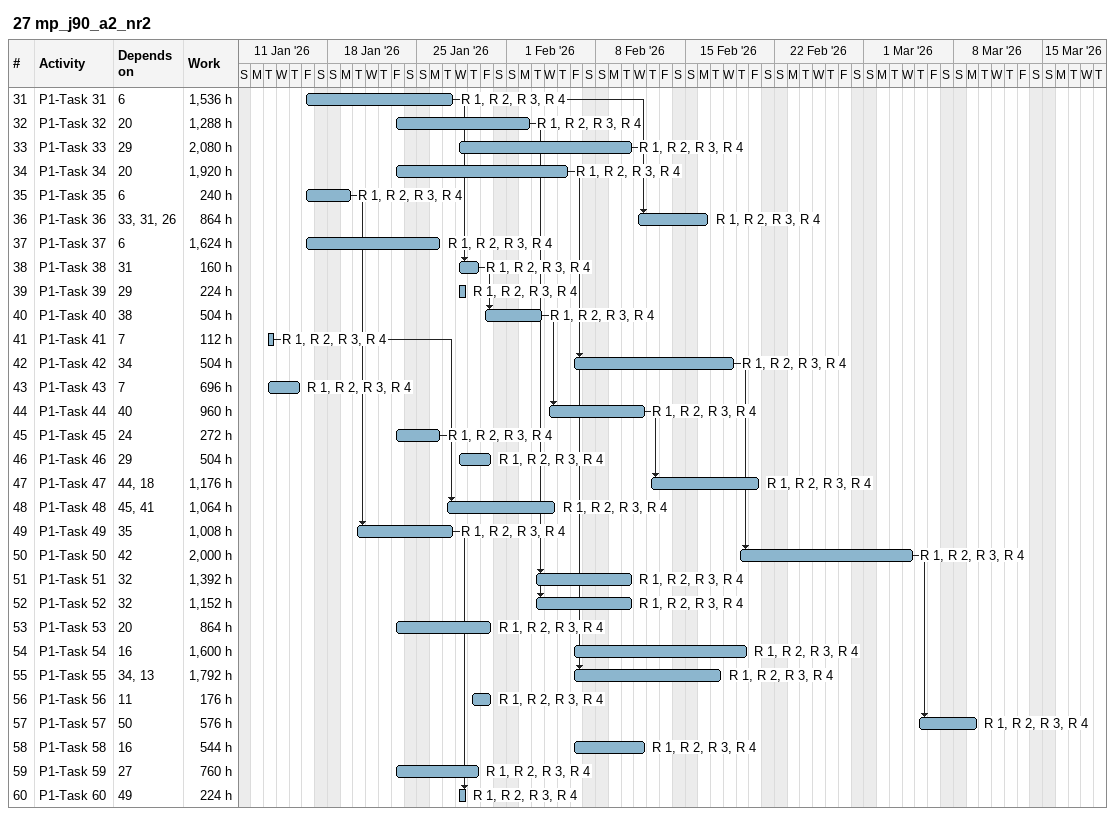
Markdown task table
27 mp_j90_a2_nr2

| ID | Task | Start | Finish | Predecessors | Resources | Work (h) |
|---|---|---|---|---|---|---|
| 31 | P1-Task 31 | 2026-01-16 | 2026-01-27 | 6 | R 1, R 2, R 3, R 4 | 1536 |
| 32 | P1-Task 32 | 2026-01-23 | 2026-02-02 | 20 | R 1, R 2, R 3, R 4 | 1288 |
| 33 | P1-Task 33 | 2026-01-28 | 2026-02-10 | 29 | R 1, R 2, R 3, R 4 | 2080 |
| 34 | P1-Task 34 | 2026-01-23 | 2026-02-05 | 20 | R 1, R 2, R 3, R 4 | 1920 |
| 35 | P1-Task 35 | 2026-01-16 | 2026-01-19 | 6 | R 1, R 2, R 3, R 4 | 240 |
| 36 | P1-Task 36 | 2026-02-11 | 2026-02-16 | 33, 31, 26 | R 1, R 2, R 3, R 4 | 864 |
| 37 | P1-Task 37 | 2026-01-16 | 2026-01-26 | 6 | R 1, R 2, R 3, R 4 | 1624 |
| 38 | P1-Task 38 | 2026-01-28 | 2026-01-29 | 31 | R 1, R 2, R 3, R 4 | 160 |
| 39 | P1-Task 39 | 2026-01-28 | 2026-01-28 | 29 | R 1, R 2, R 3, R 4 | 224 |
| 40 | P1-Task 40 | 2026-01-30 | 2026-02-03 | 38 | R 1, R 2, R 3, R 4 | 504 |
| 41 | P1-Task 41 | 2026-01-13 | 2026-01-13 | 7 | R 1, R 2, R 3, R 4 | 112 |
| 42 | P1-Task 42 | 2026-02-06 | 2026-02-18 | 34 | R 1, R 2, R 3, R 4 | 504 |
| 43 | P1-Task 43 | 2026-01-13 | 2026-01-15 | 7 | R 1, R 2, R 3, R 4 | 696 |
| 44 | P1-Task 44 | 2026-02-04 | 2026-02-11 | 40 | R 1, R 2, R 3, R 4 | 960 |
| 45 | P1-Task 45 | 2026-01-23 | 2026-01-26 | 24 | R 1, R 2, R 3, R 4 | 272 |
| 46 | P1-Task 46 | 2026-01-28 | 2026-01-30 | 29 | R 1, R 2, R 3, R 4 | 504 |
| 47 | P1-Task 47 | 2026-02-12 | 2026-02-20 | 44, 18 | R 1, R 2, R 3, R 4 | 1176 |
| 48 | P1-Task 48 | 2026-01-27 | 2026-02-04 | 45, 41 | R 1, R 2, R 3, R 4 | 1064 |
| 49 | P1-Task 49 | 2026-01-20 | 2026-01-27 | 35 | R 1, R 2, R 3, R 4 | 1008 |
| 50 | P1-Task 50 | 2026-02-19 | 2026-03-04 | 42 | R 1, R 2, R 3, R 4 | 2000 |
| 51 | P1-Task 51 | 2026-02-03 | 2026-02-10 | 32 | R 1, R 2, R 3, R 4 | 1392 |
| 52 | P1-Task 52 | 2026-02-03 | 2026-02-10 | 32 | R 1, R 2, R 3, R 4 | 1152 |
| 53 | P1-Task 53 | 2026-01-23 | 2026-01-30 | 20 | R 1, R 2, R 3, R 4 | 864 |
| 54 | P1-Task 54 | 2026-02-06 | 2026-02-19 | 16 | R 1, R 2, R 3, R 4 | 1600 |
| 55 | P1-Task 55 | 2026-02-06 | 2026-02-17 | 34, 13 | R 1, R 2, R 3, R 4 | 1792 |
| 56 | P1-Task 56 | 2026-01-29 | 2026-01-30 | 11 | R 1, R 2, R 3, R 4 | 176 |
| 57 | P1-Task 57 | 2026-03-05 | 2026-03-09 | 50 | R 1, R 2, R 3, R 4 | 576 |
| 58 | P1-Task 58 | 2026-02-06 | 2026-02-11 | 16 | R 1, R 2, R 3, R 4 | 544 |
| 59 | P1-Task 59 | 2026-01-23 | 2026-01-29 | 27 | R 1, R 2, R 3, R 4 | 760 |
| 60 | P1-Task 60 | 2026-01-28 | 2026-01-28 | 49 | R 1, R 2, R 3, R 4 | 224 |
